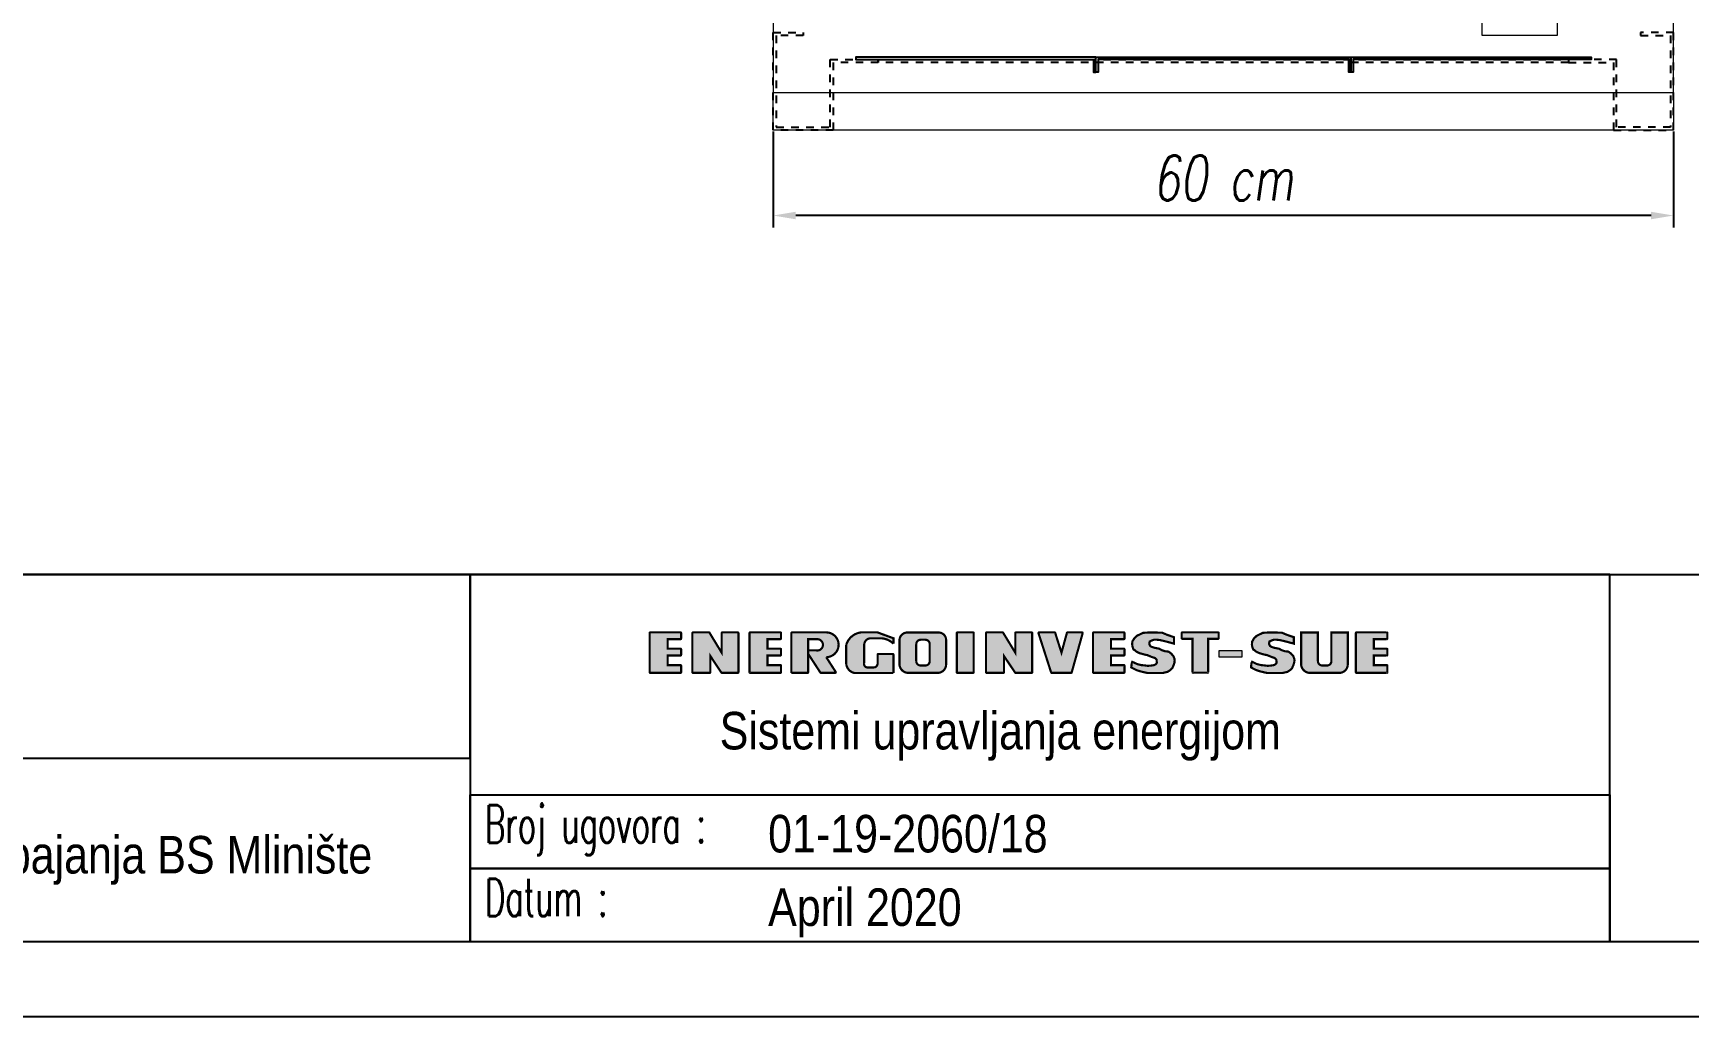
# Model space of a CAD drawing. Header units: millimetres. Extents: x 9130 to 9550, y -18883 to -17651.
# Drawn here: x 9285.5 to 9395.8, y -18882.5 to -18817 of the extents above; entities that cross this region are included whole.
import ezdxf

# ---------------------------------------------------------------- set-up
doc = ezdxf.new("R2010")
doc.units = ezdxf.units.MM
doc.linetypes.add('EPL_DASH', pattern=[1, 0.5, -0.5])
for name, color, linetype in [('00 uvodnice', 82, 'Continuous'), ('01-KOSTUR ORMARA', 7, 'Continuous'), ('02-MODULI', 7, 'Continuous'), ('03-1 SD DISTRIBUCIJA', 7, 'Continuous'), ('4', 7, 'Continuous'), ('DIMENS', 4, 'Continuous'), ('OO cn60', 1, 'Continuous')]:
    doc.layers.add(name, color=color, linetype=linetype)
doc.layers.add('50 plava', color=5, linetype='Continuous', lineweight=0)
doc.styles.add('ARIAL NARROW', font='ARIALN.TTF')
doc.styles.add('KOTE ZA MONNTAZU', font='simplex.shx', dxfattribs={"width": 0.7, "oblique": 8, "height": 3})
doc.styles.add('simboli', font='symbol.ttf', dxfattribs={"width": 0.6, "height": 2.2})
doc.dimstyles.new('Copy of KOTE ZA MONTAZU u cm', dxfattribs={"dimscale": 0, "dimtxt": 3, "dimasz": 1.5, "dimexe": 0.8, "dimexo": 0.1, "dimgap": 1, "dimtad": 1, "dimdec": 1, "dimzin": 12, "dimdsep": 46, "dimtxsty": 'KOTE ZA MONNTAZU', "dimcen": 1.5, "dimclrt": 1, "dimadec": 0, "dimazin": 0, "dimtfac": 1, "dimtdec": 1, "dimtmove": 0, "dimatfit": 3, "dimfxl": 1, "dimtolj": 2, "dimtzin": 0, "dimarcsym": 0})

# ---------------------------------------------------------------- blocks, each defined once
blk = doc.blocks.new('Zaglavlje A3 prazno-Sue')
at = {"layer": '50 plava', "linetype": 'Continuous'}
h = blk.add_hatch(color=152, dxfattribs=at)
h.paths.add_polyline_path([(198.08, 24.09), (198.93, 24.09, 0.414214), (198.98, 24.14), (198.98, 24.5, 0.414214), (198.93, 24.54), (198.08, 24.54), (198.08, 25.18), (198.93, 25.18, 0.414214), (198.98, 25.23), (198.98, 25.58, 0.414214), (198.93, 25.63), (196.93, 25.63, 0.414214), (196.88, 25.58), (196.88, 22.98, 0.414214), (196.93, 22.93), (198.93, 22.93, 0.414214), (198.98, 22.98), (198.98, 23.41, 0.414214), (198.93, 23.45), (198.08, 23.45)])
h.paths.add_polyline_path([(199.73, 22.98, 0.414214), (199.78, 22.93), (200.88, 22.93, 0.414214), (200.93, 22.98), (200.93, 24.05), (201.66, 22.95, 0.250765), (201.7, 22.93), (202.75, 22.93, 0.414214), (202.8, 22.98), (202.8, 25.58, 0.414214), (202.75, 25.63), (201.73, 25.63, 0.414214), (201.68, 25.58), (201.68, 24.28), (200.87, 25.61, 0.261275), (200.83, 25.63), (199.78, 25.63, 0.414214), (199.73, 25.58)])
h.paths.add_polyline_path([(203.54, 22.98, 0.414214), (203.58, 22.93), (205.59, 22.93, 0.414214), (205.64, 22.98), (205.64, 23.41, 0.414214), (205.59, 23.45), (204.74, 23.45), (204.74, 24.09), (205.59, 24.09, 0.414214), (205.64, 24.14), (205.64, 24.5, 0.414214), (205.59, 24.54), (204.74, 24.54), (204.74, 25.18), (205.59, 25.18, 0.414214), (205.64, 25.23), (205.64, 25.58, 0.414214), (205.59, 25.63), (203.58, 25.63, 0.414214), (203.54, 25.58)])
h.paths.add_polyline_path([(206.33, 22.93), (207.4, 22.93, 0.414214), (207.45, 22.98), (207.45, 24.2), (207.45, 25.18), (208.05, 25.18, -1.104988), (207.98, 24.43), (207.45, 24.43), (207.45, 24.2), (208.26, 22.95, 0.254408), (208.3, 22.93), (209.24, 22.93, 0.593374), (209.28, 23), (208.65, 23.98, 1), (208.65, 25.63), (206.38, 25.63, 0.414214), (206.33, 25.58)])
h.paths.add_polyline_path([(209.98, 23.6, 0.360865), (210.55, 22.92), (213.13, 22.92), (213.13, 24.15, 0.414214), (213.09, 24.19), (212.13, 24.19, 0.414214), (212.08, 24.15), (212.08, 23.59, -0.333333), (211.86, 23.29), (211.41, 23.29, -0.5), (211.18, 23.59), (211.18, 24.79, -0.414214), (211.63, 25.24), (212.23, 25.24, -0.2), (213.13, 24.87), (213.13, 25.24), (212.31, 25.54), (212.05, 25.64), (211.66, 25.64), (211.11, 25.64, 0.332065), (209.98, 24.79)])
h.paths.add_polyline_path([(213.53, 23.53, 0.414214), (214.13, 22.93), (216.08, 22.93, 0.396216), (216.64, 23.47), (216.64, 25.14, 0.440087), (216.08, 25.62), (214.13, 25.62, 0.443886), (213.53, 25.11)])
h.paths.add_polyline_path([(214.65, 24.84, -0.414214), (214.95, 25.14), (215.25, 25.14, -0.414214), (215.55, 24.84), (215.55, 23.72, -0.414214), (215.25, 23.42), (214.95, 23.42, -0.414214), (214.65, 23.72)], flags=16)
h.paths.add_polyline_path([(217.35, 22.98, 0.414214), (217.4, 22.93), (218.43, 22.93, 0.414214), (218.48, 22.98), (218.48, 25.58, 0.414214), (218.43, 25.63), (217.4, 25.63, 0.414214), (217.35, 25.58)])
h.paths.add_polyline_path([(220.5, 24.05), (221.24, 22.95, 0.250765), (221.28, 22.93), (222.33, 22.93, 0.414214), (222.38, 22.98), (222.38, 25.58, 0.414214), (222.33, 25.63), (221.3, 25.63, 0.414214), (221.25, 25.58), (221.25, 24.28), (220.44, 25.61, 0.261275), (220.4, 25.63), (219.35, 25.63, 0.414214), (219.3, 25.58), (219.3, 22.98, 0.414214), (219.35, 22.93), (220.45, 22.93, 0.414214), (220.5, 22.98)])
h.paths.add_polyline_path([(223.64, 22.96, 0.325009), (223.69, 22.93), (224.97, 22.93, 0.336906), (225.01, 22.96), (225.74, 25.57, 0.495992), (225.69, 25.63), (224.74, 25.63, 0.336906), (224.69, 25.59), (224.33, 24.28), (223.91, 25.6, 0.32721), (223.87, 25.63), (222.84, 25.63, 0.509423), (222.8, 25.57)])
h.paths.add_polyline_path([(226.43, 22.98, 0.414214), (226.48, 22.93), (228.48, 22.93, 0.414214), (228.53, 22.98), (228.53, 23.41, 0.414214), (228.48, 23.45), (227.63, 23.45), (227.63, 24.09), (228.48, 24.09, 0.414214), (228.53, 24.14), (228.53, 24.5, 0.414214), (228.48, 24.54), (227.63, 24.54), (227.63, 25.18), (228.48, 25.18, 0.414214), (228.53, 25.23), (228.53, 25.58, 0.414214), (228.48, 25.63), (226.48, 25.63, 0.414214), (226.43, 25.58)])
h.paths.add_polyline_path([(230.18, 24.86), (230.21, 25.02), (230.32, 25.08), (230.49, 25.14), (230.7, 25.14), (230.9, 25.12), (231.15, 25.06), (231.39, 25), (231.83, 24.88), (231.83, 25.31), (231.37, 25.47), (231.04, 25.61), (230.66, 25.62), (230.08, 25.62), (229.77, 25.6), (229.37, 25.41), (229.18, 25.23), (229.05, 25.02), (229.04, 24.83), (229.07, 24.65), (229.13, 24.49), (229.21, 24.45), (229.29, 24.37), (229.4, 24.31), (229.52, 24.25), (229.7, 24.2), (229.87, 24.15), (230.04, 24.12), (230.35, 23.99), (230.57, 23.92), (230.67, 23.81), (230.68, 23.68), (230.68, 23.59), (230.62, 23.51), (230.51, 23.45), (230.32, 23.42), (230.09, 23.4), (229.87, 23.43), (229.65, 23.45), (229.37, 23.52), (229.05, 23.67), (229.01, 23.57), (228.98, 23.3), (229.18, 23.19), (229.35, 23.11), (229.6, 23.03), (229.85, 22.97), (230.08, 22.92), (231.07, 22.92), (231.4, 23), (231.59, 23.12), (231.72, 23.25), (231.81, 23.46), (231.86, 23.62), (231.87, 23.77), (231.86, 23.88), (231.79, 24.05), (231.65, 24.21), (231.47, 24.35), (231.25, 24.37), (231.01, 24.45), (230.85, 24.54), (230.7, 24.57), (230.51, 24.61), (230.27, 24.69)])
h.paths.add_polyline_path([(233.06, 22.98, 0.414214), (233.11, 22.94), (234.06, 22.94, 0.414214), (234.11, 22.98), (234.11, 25.2), (234.76, 25.2, 0.414214), (234.81, 25.25), (234.81, 25.58, 0.414214), (234.76, 25.63), (232.39, 25.63, 0.414214), (232.34, 25.58), (232.34, 25.25, 0.414214), (232.39, 25.2), (233.06, 25.2)])
h = blk.add_hatch(color=152, dxfattribs=at)
h.paths.add_polyline_path([(245.15, 24.54), (245.15, 25.18), (246.01, 25.18, 0.414214), (246.05, 25.23), (246.05, 25.58, 0.414214), (246.01, 25.63), (244, 25.63, 0.414214), (243.95, 25.58), (243.95, 22.98, 0.414214), (244, 22.93), (246.01, 22.93, 0.414214), (246.05, 22.98), (246.05, 23.41, 0.414214), (246.01, 23.45), (245.15, 23.45), (245.15, 24.09), (246.01, 24.09, 0.414214), (246.05, 24.14), (246.05, 24.5, 0.414214), (246.01, 24.54)])
h.paths.add_polyline_path([(243.41, 25.62), (242.32, 25.62), (242.32, 23.72, -0.414214), (242.02, 23.42), (241.72, 23.42, -0.414214), (241.42, 23.72), (241.42, 25.62), (240.3, 25.62), (240.3, 23.53, 0.414214), (240.9, 22.93), (242.85, 22.93, 0.42682), (243.41, 23.53)])
h.paths.add_polyline_path([(239.79, 23.46), (239.84, 23.62), (239.86, 23.77), (239.84, 23.88), (239.78, 24.05), (239.64, 24.21), (239.45, 24.35), (239.23, 24.37), (238.99, 24.45), (238.84, 24.54), (238.68, 24.57), (238.49, 24.61), (238.29, 24.68), (238.23, 24.73), (238.16, 24.86), (238.19, 25.02), (238.3, 25.08), (238.48, 25.14), (238.68, 25.14), (238.88, 25.12), (239.13, 25.06), (239.37, 25), (239.82, 24.88), (239.82, 25.31), (239.35, 25.47), (239.02, 25.61), (238.65, 25.62), (238.07, 25.62), (237.75, 25.6), (237.35, 25.41), (237.16, 25.23), (237.04, 25.02), (237.02, 24.83), (237.05, 24.65), (237.11, 24.49), (237.19, 24.45), (237.27, 24.37), (237.38, 24.31), (237.51, 24.25), (237.68, 24.2), (237.85, 24.15), (238.02, 24.12), (238.34, 23.99), (238.55, 23.92), (238.65, 23.81), (238.66, 23.68), (238.66, 23.59), (238.6, 23.51), (238.49, 23.45), (238.3, 23.42), (238.07, 23.4), (237.85, 23.43), (237.63, 23.45), (237.35, 23.52), (237.04, 23.67), (236.99, 23.57), (236.96, 23.3), (237.16, 23.19), (237.33, 23.11), (237.58, 23.03), (237.83, 22.97), (238.07, 22.92), (239.05, 22.92), (239.39, 23), (239.57, 23.12), (239.7, 23.25)])
h.paths.add_polyline_path([(236.36, 23.98), (236.36, 24.42), (234.83, 24.42), (234.83, 23.98)])
at = {"color": 7, "true_color": 0xffffff}
blk.add_lwpolyline([(0, 297), (420, 297), (420, 0), (0, 0)], close=True, dxfattribs=at)
at = {"layer": '01-KOSTUR ORMARA'}
for points in [[(7, 292), (415, 292), (415, 5), (7, 5)], [(7, 29.5), (410.1, 29.5), (410.1, 5), (7, 5)], [(112.77, 17.25), (184.91, 17.25), (184.91, 29.5), (112.77, 29.5)], [(184.91, 14.8), (260.88, 14.8), (260.88, 29.5), (184.91, 29.5)], [(260.88, 29.5), (338.44, 29.5), (338.44, 5), (260.88, 5)], [(112.77, 17.25), (184.91, 17.25), (184.91, 5), (112.77, 5)], [(184.91, 14.8), (260.88, 14.8), (260.88, 9.9), (184.91, 9.9)], [(184.91, 9.9), (260.88, 9.9), (260.88, 5), (184.91, 5)]]:
    blk.add_lwpolyline(points, close=True, dxfattribs=at)
at = {"layer": '50 plava', "color": 152, "linetype": 'Continuous', "const_width": 0.144}
for points in [[(198.93, 22.93), (196.93, 22.93, -0.414214), (196.88, 22.98), (196.88, 25.58, -0.414214), (196.93, 25.63), (198.93, 25.63, -0.414214), (198.98, 25.58), (198.98, 25.23, -0.414214), (198.93, 25.18), (198.08, 25.18), (198.08, 24.54), (198.93, 24.54, -0.414214), (198.98, 24.5), (198.98, 24.14, -0.414214), (198.93, 24.09), (198.08, 24.09), (198.08, 23.45), (198.93, 23.45, -0.414214), (198.98, 23.41), (198.98, 22.98, -0.414214)], [(199.73, 25.58), (199.73, 22.98, 0.414214), (199.78, 22.93), (200.88, 22.93, 0.414214), (200.93, 22.98), (200.93, 24.05), (201.66, 22.95, 0.250765), (201.7, 22.93), (202.75, 22.93, 0.414214), (202.8, 22.98), (202.8, 25.58, 0.414214), (202.75, 25.63), (201.73, 25.63, 0.414214), (201.68, 25.58), (201.68, 24.28), (200.87, 25.61, 0.261275), (200.83, 25.63), (199.78, 25.63, 0.414214)], [(205.59, 22.93), (203.58, 22.93, -0.414214), (203.54, 22.98), (203.54, 25.58, -0.414214), (203.58, 25.63), (205.59, 25.63, -0.414214), (205.64, 25.58), (205.64, 25.23, -0.414214), (205.59, 25.18), (204.74, 25.18), (204.74, 24.54), (205.59, 24.54, -0.414214), (205.64, 24.5), (205.64, 24.14, -0.414214), (205.59, 24.09), (204.74, 24.09), (204.74, 23.45), (205.59, 23.45, -0.414214), (205.64, 23.41), (205.64, 22.98, -0.414214)], [(213.53, 23.53), (213.53, 25.11, -0.443886), (214.13, 25.62), (216.08, 25.62, -0.459508), (216.64, 25.11), (216.64, 23.53, -0.42682), (216.08, 22.93), (214.13, 22.93, -0.414214)], [(217.35, 22.98), (217.35, 25.58, -0.414214), (217.4, 25.63), (218.43, 25.63, -0.414214), (218.48, 25.58), (218.48, 22.98, -0.414214), (218.43, 22.93), (217.4, 22.93, -0.414214)], [(219.3, 25.58), (219.3, 22.98, 0.414214), (219.35, 22.93), (220.45, 22.93, 0.414214), (220.5, 22.98), (220.5, 24.05), (221.24, 22.95, 0.250765), (221.28, 22.93), (222.33, 22.93, 0.414214), (222.38, 22.98), (222.38, 25.58, 0.414214), (222.33, 25.63), (221.3, 25.63, 0.414214), (221.25, 25.58), (221.25, 24.28), (220.44, 25.61, 0.261275), (220.4, 25.63), (219.35, 25.63, 0.414214)], [(222.8, 25.57), (223.64, 22.96, 0.325009), (223.69, 22.93), (224.97, 22.93, 0.336906), (225.01, 22.96), (225.74, 25.57, 0.495992), (225.69, 25.63), (224.74, 25.63, 0.336906), (224.69, 25.59), (224.33, 24.28), (223.91, 25.6, 0.32721), (223.87, 25.63), (222.84, 25.63, 0.509423)], [(228.48, 22.93), (226.48, 22.93, -0.414214), (226.43, 22.98), (226.43, 25.58, -0.414214), (226.48, 25.63), (228.48, 25.63, -0.414214), (228.53, 25.58), (228.53, 25.23, -0.414214), (228.48, 25.18), (227.63, 25.18), (227.63, 24.54), (228.48, 24.54, -0.414214), (228.53, 24.5), (228.53, 24.14, -0.414214), (228.48, 24.09), (227.63, 24.09), (227.63, 23.45), (228.48, 23.45, -0.414214), (228.53, 23.41), (228.53, 22.98, -0.414214)], [(232.34, 25.25), (232.34, 25.58, -0.414214), (232.39, 25.63), (234.76, 25.63, -0.414214), (234.81, 25.58), (234.81, 25.25, -0.414214), (234.76, 25.2), (234.11, 25.2), (234.11, 22.98, -0.414214), (234.06, 22.94), (233.11, 22.94, -0.414214), (233.06, 22.98), (233.06, 25.2), (232.39, 25.2, -0.414214)], [(241.42, 25.62), (241.42, 23.72, 0.414214), (241.72, 23.42), (242.02, 23.42, 0.414214), (242.32, 23.72), (242.32, 25.62), (243.41, 25.62), (243.41, 23.53, -0.42682), (242.85, 22.93), (240.9, 22.93, -0.414214), (240.3, 23.53), (240.3, 25.62)], [(246.01, 22.93), (244, 22.93, -0.414214), (243.95, 22.98), (243.95, 25.58, -0.414214), (244, 25.63), (246.01, 25.63, -0.414214), (246.05, 25.58), (246.05, 25.23, -0.414214), (246.01, 25.18), (245.15, 25.18), (245.15, 24.54), (246.01, 24.54, -0.414214), (246.05, 24.5), (246.05, 24.14, -0.414214), (246.01, 24.09), (245.15, 24.09), (245.15, 23.45), (246.01, 23.45, -0.414214), (246.05, 23.41), (246.05, 22.98, -0.414214)], [(214.65, 23.72), (214.65, 24.84, -0.414214), (214.95, 25.14), (215.25, 25.14, -0.414214), (215.55, 24.84), (215.55, 23.72, -0.414214), (215.25, 23.42), (214.95, 23.42, -0.414214)]]:
    blk.add_lwpolyline(points, format="xyb", close=True, dxfattribs=at)
for points in [[(206.33, 22.93), (206.33, 25.58, -0.414214), (206.38, 25.63), (208.65, 25.63, -1), (208.65, 23.98), (209.28, 23, -0.593374), (209.24, 22.93), (208.3, 22.93, -0.254408), (208.26, 22.95), (207.45, 24.2), (207.45, 22.98, -0.414214), (207.4, 22.93), (206.33, 22.93)], [(213.13, 22.92), (213.13, 24.15, 0.414214), (213.09, 24.19), (212.13, 24.19, 0.414214), (212.08, 24.15), (212.08, 23.59, -0.333333), (211.86, 23.29), (211.41, 23.29, -0.5), (211.18, 23.59), (211.18, 24.79, -0.414214), (211.63, 25.24), (212.23, 25.24, -0.2), (213.13, 24.87), (213.13, 25.24), (212.31, 25.54), (212.05, 25.64), (211.66, 25.64), (211.11, 25.64, 0.332065), (209.98, 24.79), (209.98, 23.6, 0.360865), (210.55, 22.92), (213.13, 22.92)], [(207.45, 24.2), (207.45, 25.18), (208.05, 25.18, -1.104988), (207.98, 24.43), (207.45, 24.43)]]:
    blk.add_lwpolyline(points, format="xyb", dxfattribs=at)
for points in [[(231.83, 24.88), (231.83, 25.31), (231.37, 25.47), (231.04, 25.61), (230.66, 25.62), (230.08, 25.62), (229.77, 25.6), (229.37, 25.41), (229.18, 25.23), (229.05, 25.02), (229.04, 24.83), (229.07, 24.65), (229.13, 24.49), (229.21, 24.45), (229.29, 24.37), (229.4, 24.31), (229.52, 24.25), (229.7, 24.2), (229.87, 24.15), (230.04, 24.12), (230.35, 23.99), (230.57, 23.92), (230.67, 23.81), (230.68, 23.68), (230.68, 23.59), (230.62, 23.51), (230.51, 23.45), (230.32, 23.42), (230.09, 23.4), (229.87, 23.43), (229.65, 23.45), (229.37, 23.52), (229.05, 23.67), (229.01, 23.57), (228.98, 23.3), (229.18, 23.19), (229.35, 23.11), (229.6, 23.03), (229.85, 22.97), (230.08, 22.92), (231.07, 22.92), (231.4, 23), (231.59, 23.12), (231.72, 23.25), (231.81, 23.46), (231.86, 23.62), (231.87, 23.77), (231.86, 23.88), (231.79, 24.05), (231.65, 24.21), (231.47, 24.35), (231.25, 24.37), (231.01, 24.45), (230.85, 24.54), (230.7, 24.57), (230.51, 24.61), (230.31, 24.68), (230.24, 24.73), (230.18, 24.86), (230.21, 25.02), (230.32, 25.08), (230.49, 25.14), (230.7, 25.14), (230.9, 25.12), (231.15, 25.06), (231.39, 25)], [(239.82, 24.88), (239.82, 25.31), (239.35, 25.47), (239.02, 25.61), (238.65, 25.62), (238.07, 25.62), (237.75, 25.6), (237.35, 25.41), (237.16, 25.23), (237.04, 25.02), (237.02, 24.83), (237.05, 24.65), (237.11, 24.49), (237.19, 24.45), (237.27, 24.37), (237.38, 24.31), (237.51, 24.25), (237.68, 24.2), (237.85, 24.15), (238.02, 24.12), (238.34, 23.99), (238.55, 23.92), (238.65, 23.81), (238.66, 23.68), (238.66, 23.59), (238.6, 23.51), (238.49, 23.45), (238.3, 23.42), (238.07, 23.4), (237.85, 23.43), (237.63, 23.45), (237.35, 23.52), (237.04, 23.67), (236.99, 23.57), (236.96, 23.3), (237.16, 23.19), (237.33, 23.11), (237.58, 23.03), (237.83, 22.97), (238.07, 22.92), (239.05, 22.92), (239.39, 23), (239.57, 23.12), (239.7, 23.25), (239.79, 23.46), (239.84, 23.62), (239.86, 23.77), (239.84, 23.88), (239.78, 24.05), (239.64, 24.21), (239.45, 24.35), (239.23, 24.37), (238.99, 24.45), (238.84, 24.54), (238.68, 24.57), (238.49, 24.61), (238.29, 24.68), (238.23, 24.73), (238.16, 24.86), (238.19, 25.02), (238.3, 25.08), (238.48, 25.14), (238.68, 25.14), (238.88, 25.12), (239.13, 25.06), (239.37, 25)]]:
    blk.add_lwpolyline(points, close=True, dxfattribs=at)
at = {"layer": '50 plava', "color": 152, "linetype": 'Continuous', "elevation": -0.14}
blk.add_lwpolyline([(234.83, 24.42), (236.36, 24.42), (236.36, 23.98), (234.83, 23.98)], close=True, dxfattribs=at)
at = {"layer": '00 uvodnice', "color": 0, "linetype": 'Continuous', "insert": (201.55, 20.33), "char_height": 2.5, "width": 45.412, "attachment_point": 1, "style": 'ARIAL NARROW'}
blk.add_mtext('Sistemi upravljanja energijom', dxfattribs=at)
at = {"layer": 'OO cn60', "color": 0, "linetype": 'Continuous', "char_height": 2.5, "attachment_point": 1, "style": 'simboli'}
for s, insert, width in [('{\\Fsimplex|c238;Broj ugovora :}', (185.91, 14.11), 19.8612), ('{\\Fsimplex|c238;Datum :}', (185.91, 9.21), 15.9862)]:
    blk.add_mtext(s, dxfattribs=dict(at, insert=insert, width=width))
blk = doc.blocks.new('*D585')
at = {"layer": '02-MODULI', "color": 0, "linetype": 'Continuous', "lineweight": -2, "transparency": 16777216}
for p, q in [((9334.79, -18823.51), (9334.79, -18829.91)), ((9394.79, -18823.51), (9394.79, -18829.91)), ((9393.29, -18829.11), (9336.29, -18829.11))]:
    blk.add_line(p, q, dxfattribs=at)
at = {"layer": '02-MODULI', "color": 0, "linetype": 'Continuous', "transparency": 16777216}
for points in [[(9336.29, -18828.86), (9336.29, -18829.36), (9334.79, -18829.11)], [(9393.29, -18828.86), (9393.29, -18829.36), (9394.79, -18829.11)]]:
    blk.add_solid(points, dxfattribs=at)
at = {"layer": 'Defpoints', "color": 0, "linetype": 'Continuous', "transparency": 16777216}
for p in [(9334.79, -18823.41), (9394.79, -18823.41), (9334.79, -18829.11)]:
    blk.add_point(p, dxfattribs=at)
at = {"layer": '02-MODULI', "color": 1, "linetype": 'Continuous', "lineweight": 15, "transparency": 16777216, "insert": (9364.79, -18826.61), "char_height": 3, "attachment_point": 5, "style": 'KOTE ZA MONNTAZU'}
blk.add_mtext('\\A2;60 cm', dxfattribs=at)

msp = doc.modelspace()

# ---------------------------------------------------------------- linework, layer by layer
at = {"color": 4, "linetype": 'EPL_DASH'}
for points in [[(9334.7897, -18823.4114), (9334.7897, -18816.9114), (9336.7897, -18816.9114), (9336.7897, -18817.1114), (9334.9897, -18817.1114), (9334.9897, -18823.2114), (9338.5897, -18823.2114), (9338.5897, -18818.7114), (9341.7897, -18818.7114), (9341.7897, -18818.9114), (9338.7897, -18818.9114), (9338.7897, -18823.4114), (9334.7897, -18823.4114)], [(9394.7897, -18823.4114), (9394.7897, -18816.9114), (9392.5897, -18816.9114), (9392.5897, -18817.1114), (9394.5897, -18817.1114), (9394.5897, -18823.2114), (9390.9897, -18823.2114), (9390.9897, -18818.7114), (9387.7897, -18818.7114), (9387.7897, -18818.9114), (9390.7897, -18818.9114), (9390.7897, -18823.4114), (9394.7897, -18823.4114)]]:
    msp.add_lwpolyline(points, dxfattribs=at)
msp.add_lwpolyline([(9341.7897, -18818.7114), (9387.7897, -18818.7114), (9387.7897, -18818.9114), (9341.7897, -18818.9114)], close=True, dxfattribs=at)
at = {"color": 5, "linetype": 'Continuous', "lineweight": 15}
msp.add_lwpolyline([(9334.7897, -18820.9114), (9394.7897, -18820.9114), (9394.7897, -18823.4114), (9334.7897, -18823.4114)], close=True, dxfattribs=at)
at = {"layer": '03-1 SD DISTRIBUCIJA', "color": 5, "linetype": 'Continuous', "lineweight": 15}
msp.add_lwpolyline([(9387.0397, -18817.1025), (9382.0397, -18817.1025), (9382.0397, -18813.6025), (9387.0397, -18813.6025)], close=True, dxfattribs=at)
at = {"layer": '4'}
for points in [[(9356.2897, -18818.5614), (9340.2897, -18818.5614), (9340.2897, -18818.7114), (9356.1397, -18818.7114), (9356.1397, -18819.5614), (9356.2897, -18819.5614), (9356.2897, -18818.5614)], [(9356.2897, -18818.5614), (9373.2897, -18818.5614), (9373.2897, -18819.5614), (9373.1397, -18819.5614), (9373.1397, -18818.7114), (9356.4397, -18818.7114), (9356.4397, -18819.5614), (9356.2897, -18819.5614), (9356.2897, -18818.5614)], [(9373.2897, -18818.5614), (9389.2897, -18818.5614), (9389.2897, -18818.7114), (9373.4397, -18818.7114), (9373.4397, -18819.5614), (9373.2897, -18819.5614), (9373.2897, -18818.5614)]]:
    msp.add_lwpolyline(points, dxfattribs=at)
at = {"layer": 'DIMENS', "color": 5, "linetype": 'Continuous', "lineweight": 15}
msp.add_lwpolyline([(9334.7897, -18618.4114), (9334.7897, -18820.9114), (9394.7897, -18820.9114), (9394.7897, -18618.4114), (9334.7897, -18618.4114)], dxfattribs=at)

# ---------------------------------------------------------------- block references
msp.add_blockref('Zaglavlje A3 prazno-Sue', (9129.6679, -18882.5286))

# ---------------------------------------------------------------- texts
at = {"layer": '00 uvodnice', "color": 0, "linetype": 'Continuous', "char_height": 2.5, "attachment_point": 1, "style": 'ARIAL NARROW'}
for s, insert, width in [('01-19-2060/18', (9334.4463, -18869.0646), 26.833448), ('\\PHibridni sistem za napajanja BS Mlinište', (9257.1246, -18866.3027), 61.543633), ('April 2020', (9334.4463, -18873.9651), 26.833448)]:
    msp.add_mtext(s, dxfattribs=dict(at, insert=insert, width=width))

# ---------------------------------------------------------------- dimensions: what is measured, and where the dimension line sits
at = {"layer": '02-MODULI', "color": 4, "linetype": 'Continuous', "lineweight": 15}
dim = msp.add_linear_dim(base=(9334.7897, -18829.1138), p1=(9394.7897, -18823.4114), p2=(9334.7897, -18823.4114), dimstyle='Copy of KOTE ZA MONTAZU u cm', override={"dimscale": 1, "dimpost": ' cm'}, dxfattribs=at)
dim.commit()
dim.dimension.update_dxf_attribs({"geometry": '*D585', "text_midpoint": (9364.7897, -18829.1138), "dimtype": 160})

doc.saveas('drawing.dxf')
